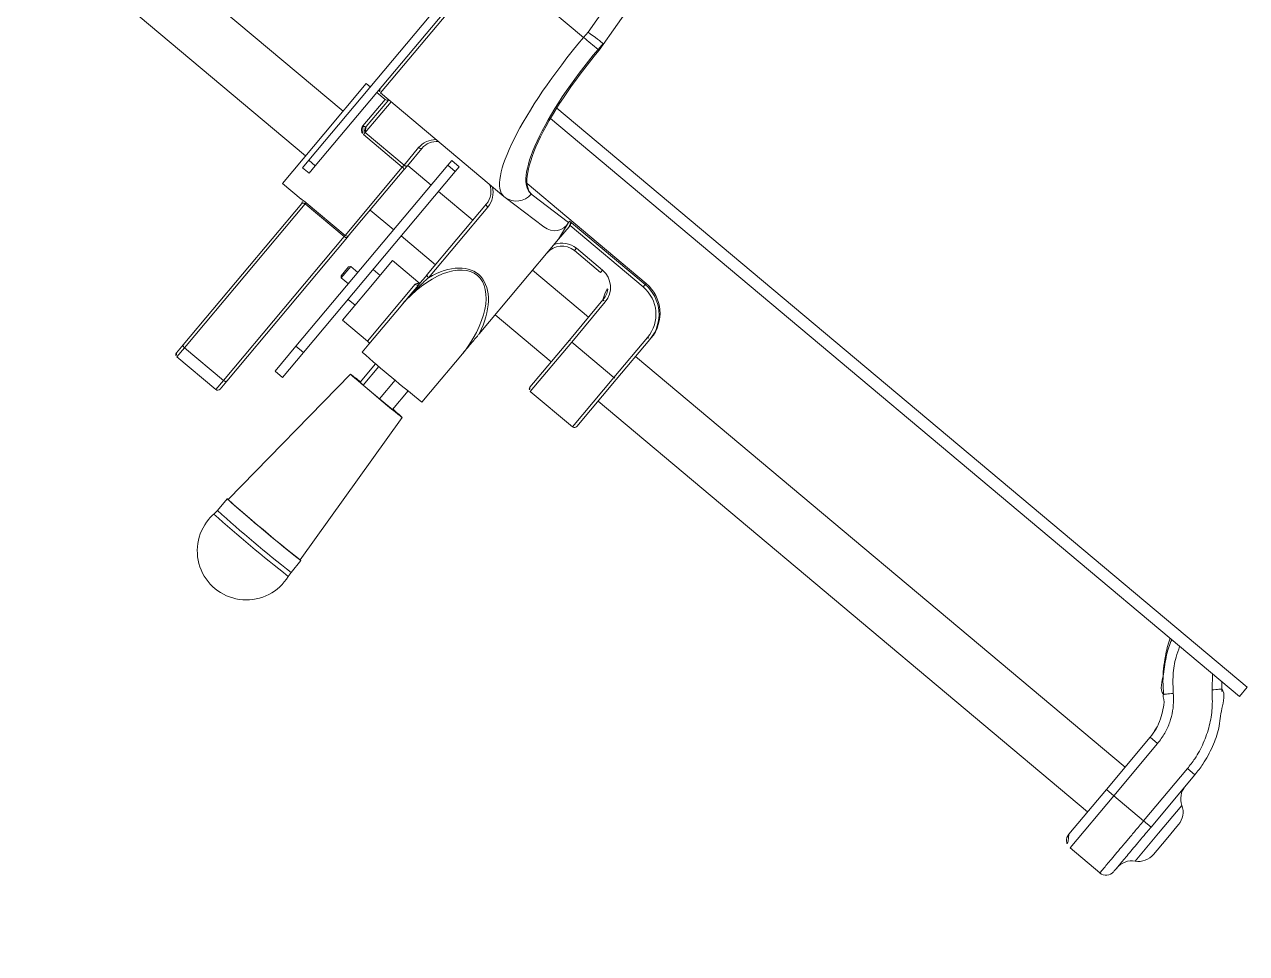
# Model space of a CAD drawing. Header units: metres. Extents: x 822482 to 822767, y 9662202 to 9662512.
# Drawn here: x 822694.6527 to 822695.0513, y 9662401.531 to 9662401.834 of the extents above; entities that cross this region are included whole.
import ezdxf

# ---------------------------------------------------------------- set-up
doc = ezdxf.new("R2010")
doc.units = ezdxf.units.M
doc.layers.add('ARQ_NE_EQUIPAMENTOS', color=7, linetype='Continuous')
doc.layers.add('INOX_MOB', color=252, linetype='Continuous')
doc.layers.add('ARQ_NE_MOBILIÁRIOS', color=251, linetype='Continuous', lineweight=0)

# ---------------------------------------------------------------- blocks, each defined once
blk = doc.blocks.new('20006_ARQ_1400_3PV$0$QSR-005')
at = {"color": 0, "linetype": 'Continuous', "lineweight": 15}
for p, q in [((0.5585223799572215, -0.2705668265235222), (0.5585223799572215, -0.6403040788827943)), ((0.5613020969263841, -0.270571743475708), (0.5613020969263841, -0.6403040788827943)), ((0.6014251419573403, -0.5497300909275926), (0.5840042313637256, -0.3506215428464126)), ((0.6079987196338142, -0.5519329953933603), (0.5902836263009245, -0.3494641519012445)), ((0.6014251419573403, -0.5520128362669625), (0.6014251419573403, -0.5497300909275926)), ((0.6075583991156285, -0.5494031564443058), (0.6075583991156285, -0.5519536596299148)), ((0.5623021752013101, -0.5520128362669625), (0.6014251419573403, -0.5520128362669625)), ((0.5623021752013101, -0.5520128362669625), (0.5623021752013101, -0.6084392487463726)), ((0.6095304247390346, -0.5752702841136379), (0.9034220804446197, -0.5752702841136379)), ((0.9034220804446197, -0.5752702841136379), (0.9034220804446197, -0.5792299369056102)), ((0.9034220804446197, -0.5792299369056102), (0.6101485899278026, -0.5792299369056102)), ((0.8951885397101457, -0.5833184692536924), (0.8919708861996155, -0.5792299369056102)), ((0.8979835141309401, -0.5816866455033072), (0.8974230411811545, -0.5810632811963468)), ((0.6685927351986475, -0.6003481189645501), (0.6179108184454637, -0.6003481189645501)), ((0.636470554764781, -0.6013883560739592), (0.6216093200800766, -0.602085788491908)), ((0.636470554764781, -0.6008573494501337), (0.6685927351986475, -0.6008573494501337)), ((0.636470554764781, -0.6013883560739592), (0.636470554764781, -0.6008573494501337)), ((0.6364881961932299, -0.6013876837179972), (0.636470554764781, -0.6013883560739592)), ((0.6364881961932299, -0.6013876837179972), (0.6374703946420249, -0.6076903745786595)), ((0.6685927351986475, -0.6008573494501337), (0.6685927351986475, -0.6003481189645501)), ((0.6685927351986475, -0.6008573494501337), (0.6685927351986475, -0.6018697554926806)), ((0.6211689995618915, -0.6021064527284625), (0.6216093200800766, -0.602085788491908)), ((0.6212669810090893, -0.602085788491908), (0.6216093200800766, -0.602085788491908)), ((0.6374703946420249, -0.6018697554926806), (0.6374703946420249, -0.6023412651325732)), ((0.6685927351986475, -0.6018697554926806), (0.6374703946420249, -0.6018697554926806)), ((0.6374703946420249, -0.6076903745786595), (0.6374703946420249, -0.6023412651325732)), ((0.8891620847132796, -0.6040505299486474), (0.8894269445377002, -0.6055612262581638)), ((0.5585223799572215, -0.6090996363995567), (0.5568025790811034, -0.6090996363995567)), ((0.5568025790811034, -0.6306149638527805), (0.5568025790811034, -0.6090996363995567)), ((0.5648017748944206, -0.6090996363995567), (0.5613020969263841, -0.6090996363995567)), ((0.5623021752013101, -0.6084392487463726), (0.614864811265791, -0.6084392487463726)), ((0.5648017748944206, -0.6203142172204639), (0.5648017748944206, -0.6090996363995567)), ((0.5658018531693464, -0.6198420482619824), (0.5658018531693464, -0.6084392487463726)), ((0.5668016930465906, -0.6084392487463726), (0.5668016930465906, -0.6215219771258285)), ((0.6148781615359685, -0.6084377401360428), (0.6153335011081039, -0.6084282526533022)), ((0.6153335011081039, -0.6084282526533022), (0.6312148394730007, -0.6076829470008873)), ((0.6374703946420249, -0.6076903745786595), (0.6374703946420249, -0.647967402162241)), ((0.6438198784976573, -0.6062190287864864), (0.6438198784976573, -0.6072062894610544)), ((0.6438198784976573, -0.6062190287864864), (0.6549439911233058, -0.6062190287864864)), ((0.6549439911233058, -0.6072062894610544), (0.6438198784976573, -0.6072062894610544)), ((0.6549439911233058, -0.6062190287864864), (0.6549439911233058, -0.6072062894610544)), ((0.8896565215052216, -0.6303477722010355), (0.8896565215052216, -0.6081247202549462)), ((0.8928312634330381, -0.6081247202549462), (0.8896565215052216, -0.6081247202549462)), ((0.8928312634330381, -0.6081247202549462), (0.8928312634330381, -0.6303477722010355)), ((0.9055302311443024, -0.6303477722010355), (0.9055302311443024, -0.6081247202549462)), ((0.9055302311443024, -0.6081247202549462), (0.908704973072119, -0.6081247202549462)), ((0.908704973072119, -0.6081247202549462), (0.908704973072119, -0.6303477722010355)), ((0.5843000828867729, -0.6135912573216293), (0.5843000828867729, -0.6210111691180853)), ((0.5943042032035769, -0.6124070503622283), (0.5943042032035769, -0.6103570724218552)), ((0.5943042032035769, -0.6103570724218552), (0.5974739387800762, -0.6103570724218552)), ((0.5943042032035769, -0.6894670671565137), (0.5943042032035769, -0.6124070503622283)), ((0.5943042032035769, -0.6124070503622283), (0.5974739387800762, -0.6124070503622283)), ((0.5974739387800762, -0.6124070503622283), (0.5974739387800762, -0.6103570724218552)), ((0.5974739387800762, -0.6894670671565137), (0.5974739387800762, -0.6124070503622283)), ((0.6612934749789378, -0.6306023883750682), (0.6612934749789378, -0.6135552331969392)), ((0.6622933148561819, -0.6135678049496875), (0.6622933148561819, -0.6306149638527805)), ((0.6802918630326683, -0.6306149638527805), (0.6802918630326683, -0.6135678049496875)), ((0.6812917029099125, -0.6130460008488738), (0.6812917029099125, -0.6135552331969392)), ((0.6812917029099125, -0.6135552331969392), (0.6812917029099125, -0.6306023883750682)), ((0.5833002430095285, -0.6215219771258285), (0.5833002430095285, -0.6141020653293723)), ((0.6120726976171774, -0.6440365819867662), (0.6120726976171774, -0.6139786982540323)), ((0.6130725374944216, -0.6144895062617755), (0.6130725374944216, -0.644547393719473)), ((0.5568025790811034, -0.6208486079738806), (0.4371040566669874, -0.6208486079738806)), ((0.5668016930465906, -0.6215219771258285), (0.5833002430095285, -0.6215219771258285)), ((0.5668016930465906, -0.6224064883995641), (0.5668016930465906, -0.6215219771258285)), ((0.5833002430095285, -0.6224064883995641), (0.5833002430095285, -0.6215219771258285)), ((0.5943042032035769, -0.6208486079738806), (0.5843000828867729, -0.6208486079738806)), ((0.5843000828867729, -0.6227801953905203), (0.5843000828867729, -0.6210111691180853)), ((0.6120726976171774, -0.6208486079738806), (0.5974739387800762, -0.6208486079738806)), ((0.6612934749789378, -0.6208486079738806), (0.6374703946420249, -0.6208486079738806)), ((0.8896565215052216, -0.6208486079738806), (0.6812917029099125, -0.6208486079738806)), ((0.911879714999935, -0.6184995526918293), (0.911879714999935, -0.6303477722010355)), ((0.5833002430095285, -0.6224064883995641), (0.5668016930465906, -0.6224064883995641)), ((0.5833002430095285, -0.6514545568020582), (0.5833002430095285, -0.6224064883995641)), ((0.5843000828867729, -0.6227801953905203), (0.5843000828867729, -0.6504613026607724)), ((0.9150544569277509, -0.6239983293200049), (0.9150544569277509, -0.6303477722010355)), ((0.5568025790811034, -0.6515959117274785), (0.5568025790811034, -0.6306149638527805)), ((0.6612934749789378, -0.650595997350959), (0.6612934749789378, -0.6306023883750682)), ((0.6622933148561819, -0.6306149638527805), (0.6802918630326683, -0.6306149638527805)), ((0.6622933148561819, -0.6306149638527805), (0.6622933148561819, -0.6515959117274785)), ((0.6802918630326683, -0.6515959117274785), (0.6802918630326683, -0.6306149638527805)), ((0.6812917029099125, -0.6306023883750682), (0.6812917029099125, -0.650595997350959)), ((0.8896565215052216, -0.6493961045690917), (0.8896565215052216, -0.6303477722010355)), ((0.8928312634330381, -0.6303477722010355), (0.8896565215052216, -0.6303477722010355)), ((0.9055302311443024, -0.6303477722010355), (0.8928312634330381, -0.6303477722010355)), ((0.8928312634330381, -0.6303477722010355), (0.8928312634330381, -0.6525708241471253)), ((0.9055302311443024, -0.6303477722010355), (0.908704973072119, -0.6303477722010355)), ((0.911879714999935, -0.6303477722010355), (0.911879714999935, -0.6421959954352059)), ((0.9150544569277509, -0.6303477722010355), (0.9150544569277509, -0.6366972188070301)), ((0.4371040566669874, -0.6398469438781182), (0.5568025790811034, -0.6398469438781182)), ((0.5585223799572215, -0.6403040788827943), (0.5613020969263841, -0.6403040788827943)), ((0.5585223799572215, -0.6434386284514537), (0.5585223799572215, -0.6403040788827943)), ((0.5613020969263841, -0.6403040788827943), (0.5613020969263841, -0.6434386284514537)), ((0.5843000828867729, -0.6398469438781182), (0.5943042032035769, -0.6398469438781182)), ((0.5974739387800762, -0.6398469438781182), (0.6120726976171774, -0.6398469438781182)), ((0.6374703946420249, -0.6398469438781182), (0.6612934749789378, -0.6398469438781182)), ((0.6812917029099125, -0.6398469438781182), (0.8896565215052216, -0.6398469438781182)), ((0.5613020969263841, -0.6434386284514537), (0.5585223799572215, -0.6434386284514537)), ((0.6120726976171774, -0.6477928056600719), (0.6004736968094907, -0.6477928056600719)), ((0.6004736968094907, -0.6606513806192658), (0.6004736968094907, -0.6477928056600719)), ((0.6110728577399335, -0.6731895788939029), (0.6110728577399335, -0.6490033071387769)), ((0.5568025790811034, -0.6515959117274785), (0.5648017748944206, -0.6515959117274785)), ((0.5658018531693464, -0.712674850526767), (0.5658018531693464, -0.6525953344087798)), ((0.5668016930465906, -0.6514545568020582), (0.5833002430095285, -0.6514545568020582)), ((0.5668016930465906, -0.6519370141104923), (0.5668016930465906, -0.6514545568020582)), ((0.5833002430095285, -0.6519370141104923), (0.5668016930465906, -0.6519370141104923)), ((0.5668016930465906, -0.6519370141104923), (0.5668016930465906, -0.7131856622594739)), ((0.5833002430095285, -0.6519370141104923), (0.5833002430095285, -0.6514545568020582)), ((0.5833002430095285, -0.7131856622594739), (0.5833002430095285, -0.6519370141104923)), ((0.5843000828867729, -0.651426209827713), (0.5843000828867729, -0.6504613026607724)), ((0.5843000828867729, -0.651426209827713), (0.5843000828867729, -0.712674850526767)), ((0.6622933148561819, -0.6515959117274785), (0.6802918630326683, -0.6515959117274785)), ((0.8928312634330381, -0.6525708241471253), (0.9055302311443024, -0.6525708241471253)), ((0.6004736968094907, -0.6541422522660667), (0.5974739387800762, -0.6541422522660667)), ((0.6120726976171774, -0.6573115631966955), (0.6120726976171774, -0.6736062384421748)), ((0.6374703946420249, -0.6573115631966955), (0.6374703946420249, -0.6726064060148582)), ((0.591274645463944, -0.6580919058583994), (0.5907744871276405, -0.658591863046659)), ((0.5907744871276405, -0.6623915272475356), (0.5907744871276405, -0.658591863046659)), ((0.5943042032035769, -0.6580919058583994), (0.591274645463944, -0.6580919058583994)), ((0.591274645463944, -0.6580919058583994), (0.591274645463944, -0.6628914844357956)), ((0.6004736968094907, -0.6731905846341226), (0.6004736968094907, -0.6606513806192658)), ((0.5907744871276405, -0.6623915272475356), (0.591274645463944, -0.6628914844357956)), ((0.591274645463944, -0.6628914844357956), (0.5943042032035769, -0.6628914844357956)), ((0.5974739387800762, -0.6668411380281283), (0.6004736968094907, -0.6668411380281283)), ((0.6004736968094907, -0.6731905846341226), (0.6110728577399335, -0.6731905846341226)), ((0.6374703946420249, -0.6769804745300476), (0.6374703946420249, -0.6726064060148582)), ((0.6120726976171774, -0.6736062384421748), (0.6120726976171774, -0.6769804745300476)), ((0.6178543181948902, -0.6849485817956793), (0.6178543181948902, -0.6771143869778411)), ((0.6192084170272095, -0.685039187814598), (0.6192084170272095, -0.677124019734169)), ((0.6261255257630799, -0.6850697474174268), (0.6261255257630799, -0.6771392473860907)), ((0.6316887740643123, -0.685009701001337), (0.6316887740643123, -0.6771143869778411)), ((0.6137724730880288, -0.6849790072998121), (0.6094548526739206, -0.7419694556568608)), ((0.6192084170272095, -0.685039187814598), (0.6178543181948902, -0.6849485817956793)), ((0.6261255257630799, -0.6850697474174268), (0.6192084170272095, -0.685039187814598)), ((0.6316887740643123, -0.685009701001337), (0.6261255257630799, -0.6850697474174268)), ((0.6400884779829635, -0.7419694556568608), (0.6357706191711735, -0.6849790072998121)), ((0.5943042032035769, -0.6894670671565137), (0.5974739387800762, -0.6894670671565137)), ((0.5943042032035769, -0.7000544348516378), (0.5943042032035769, -0.6894670671565137)), ((0.5974739387800762, -0.7000544348516378), (0.5974739387800762, -0.6894670671565137)), ((0.5943042032035769, -0.7000544348516378), (0.5974739387800762, -0.7000544348516378)), ((0.5658018531693464, -0.7160742375700637), (0.5658018531693464, -0.712674850526767)), ((0.5833002430095285, -0.7131856622594739), (0.5668016930465906, -0.7131856622594739)), ((0.5668016930465906, -0.7131856622594739), (0.5668016930465906, -0.7170741519465835)), ((0.5833002430095285, -0.7170741519465835), (0.5833002430095285, -0.7131856622594739)), ((0.5843000828867729, -0.712674850526767), (0.5843000828867729, -0.7160742375700637)), ((0.5668016930465906, -0.7170741519465835), (0.5833002430095285, -0.7170741519465835)), ((0.6090760387576258, -0.7419696344551222), (0.6090760387576258, -0.7469688040416328)), ((0.6404672918992586, -0.7469688040416328), (0.6404672918992586, -0.7419696344551222)), ((0.6090760387576258, -0.7469686103435166), (0.6089556479283439, -0.7485579480882989)), ((0.6405876827285405, -0.7485579480882989), (0.6404672918992586, -0.7469686103435166))]:
    blk.add_line(p, q, dxfattribs=at)
at = {"color": 0, "linetype": 'Continuous', "lineweight": 15, "flags": 128}
for points in [[(0.8951885397101457, -0.5833184692536924), (0.89562456907006, -0.5828785184381617), (0.89604367219457, -0.5824554743019752), (0.896430114836681, -0.5820655953807801), (0.8967686395447608, -0.5817238634788877), (0.897046611241677, -0.581443410956096), (0.8972530636340691, -0.5812350159950939), (0.8973801295984402, -0.5811066872680026), (0.8974230411811545, -0.5810633556956224)], [(0.8959802584112254, -0.5792299369056102), (0.8974230411811545, -0.5810633137897798), (0.8974230411811545, -0.5810633556956224), (0.8974230411811545, -0.5810633556956224)], [(0.8980173666017478, -0.5816653126357545), (0.8980149826249305, -0.5816628737157215), (0.898012598648113, -0.5816605130199275)], [(0.88625029542843, -0.5923389253484548), (0.8858142660685159, -0.5927788752327448), (0.8853951629440057, -0.5932019193689311), (0.8850087203018951, -0.5935917982901264), (0.8846701955938153, -0.5939335320545003), (0.884392223896899, -0.5942139827148105), (0.8841857715045066, -0.5944223776758126), (0.8840587055401358, -0.5945507082653858), (0.8840157939574215, -0.594594038906525)], [(0.8877688886611542, -0.5998569918029244), (0.8877936820200557, -0.5999090407217844), (0.8878196673673661, -0.5999634047056319)], [(0.5833002430095285, -0.6141020653293723), (0.5834952523131972, -0.6140922500498192), (0.5836828712887315, -0.6140631804325012), (0.5838557096079976, -0.6140159776915155), (0.5840073305335881, -0.6139524521592576), (0.5841315357257783, -0.6138750474119656), (0.5842240340262957, -0.6137867359707336), (0.5842810110722331, -0.613690911277563), (0.5843000828867729, -0.6135912573216293)], [(0.6120726976171774, -0.6139786982540323), (0.6120920078293991, -0.6140783522099662), (0.6121487464776544, -0.614174176903137), (0.6122412447781723, -0.6142624883443688), (0.6123656883680436, -0.6143398930916608), (0.6125170708959525, -0.6144034186239187), (0.6126899092152186, -0.6144506213649046), (0.6128775281907534, -0.6144796909822223), (0.6130725374944216, -0.6144895062617755)], [(0.5658018531693464, -0.6198420482619824), (0.5657825429571249, -0.6199341628912309), (0.5657255659111876, -0.6200227388048911), (0.5656333060083517, -0.6201043713860703), (0.56550886241848, -0.6201759204903043), (0.5653574798905711, -0.6202346408192894), (0.565184641571305, -0.6202782750449767), (0.5649970225957709, -0.6203051432087021), (0.5648017748944206, -0.6203142172204639)], [(0.5843000828867729, -0.6210111691180853), (0.5842810110722331, -0.6211108230740192), (0.5842240340262957, -0.6212066477671898), (0.5841315357257783, -0.6212949592084216), (0.5840073305335881, -0.6213723639557136), (0.5838557096079976, -0.6214358894879715), (0.5836828712887315, -0.6214830922289574), (0.5834952523131972, -0.6215121618462753), (0.5833002430095285, -0.6215219771258285)], [(0.5833002430095285, -0.6224064883995641), (0.5834952523131972, -0.6224136701297267), (0.5836828712887315, -0.6224349359479313), (0.5838557096079976, -0.6224694700871103), (0.5840073305335881, -0.6225159464601595), (0.5841315357257783, -0.6225725770844657), (0.5842240340262957, -0.6226371865811828), (0.5842810110722331, -0.6227072903994713), (0.5843000828867729, -0.6227801953905203)], [(0.6120726976171774, -0.6440365819867662), (0.6120920078293991, -0.644136239667664), (0.6121487464776544, -0.6442320606358709), (0.6122412447781723, -0.6443203720771027), (0.6123656883680436, -0.6443977768243947), (0.6125170708959525, -0.6444613023566526), (0.6126899092152186, -0.6445085050976382), (0.6128775281907534, -0.6445375747149562), (0.6130725374944216, -0.644547393719473)], [(0.5833002430095285, -0.6519370141104923), (0.5834952523131972, -0.6519272025559031), (0.5836828712887315, -0.6518981329385851), (0.5838557096079976, -0.6518509301975992), (0.5840073305335881, -0.6517874046653416), (0.5841315357257783, -0.6517099999180496), (0.5842240340262957, -0.6516216884768173), (0.5842810110722331, -0.6515258600586831), (0.5843000828867729, -0.651426209827713)], [(0.6137905913118419, -0.6849870755713539), (0.6140797676997999, -0.6850116007328635), (0.6147127135448366, -0.6850350903544431), (0.6156686882486394, -0.6850567770935543), (0.616917415305627, -0.6850759681069349), (0.6184183671099018, -0.6850920450505977), (0.6201238641251153, -0.6851044938795414), (0.6219783596914202, -0.685112912297678), (0.6239229695814249, -0.6851170395575434), (0.625894756807149, -0.6851167266605862), (0.6278303075852477, -0.685111995956589), (0.6296676385184669, -0.6851029889941753), (0.6313476269817336, -0.6850900112203753), (0.6328161567012912, -0.6850734649312766), (0.6340262633338353, -0.6850538865216633), (0.6349388496595606, -0.6850319017854496), (0.6355245927636112, -0.6850082259156811), (0.6357648976268119, -0.6849836113550409), (0.6356516587279822, -0.6849588626957046), (0.6351889288277123, -0.6849347547301379), (0.6343912501845891, -0.684912077150662), (0.633284369748241, -0.6848915600501766), (0.6319040471709297, -0.6848738515723793), (0.6316887740643123, -0.6848716091441853)], [(0.5658018531693464, -0.712674850526767), (0.5658209249838863, -0.7127745007577369), (0.5658779020298236, -0.7128703217259438), (0.5659704003303413, -0.712958633167176), (0.566094605522531, -0.7130360528143229), (0.5662462264481217, -0.7130995708966532), (0.5664190647673878, -0.7131467736376389), (0.5666066837429221, -0.7131758432549569), (0.5668016930465906, -0.7131856622594739)], [(0.5833002430095285, -0.7131856622594739), (0.5834952523131972, -0.7131758432549569), (0.5836828712887315, -0.7131467736376389), (0.5838557096079976, -0.7130995708966532), (0.5840073305335881, -0.7130360528143229), (0.5841315357257783, -0.712958633167176), (0.5842240340262957, -0.7128703217259438), (0.5842810110722331, -0.7127745007577369), (0.5843000828867729, -0.712674850526767)], [(0.6091017857072544, -0.7419809583450052), (0.6094109875004793, -0.7420102067605843), (0.6100634819554195, -0.7420385313851469), (0.611044250018124, -0.7420653362244881), (0.6123318358972359, -0.7420899954846938), (0.613897393473264, -0.7421119578711246), (0.61570563988931, -0.7421307465884173), (0.6177165243348405, -0.7421459444406286), (0.6198849896480053, -0.742157193831236), (0.62216264109941, -0.7421642563625578), (0.6244984615851611, -0.7421669681361878), (0.6268404804106372, -0.7421652844525602), (0.6291362500858545, -0.742159220211531), (0.6313345151092377, -0.7421489244116505), (0.6333864039560281, -0.7421346205507456), (0.6352454290782864, -0.742116636425629), (0.6368708244724329, -0.742095359432533), (0.638225876895479, -0.7420712812666767), (0.6392803098418435, -0.7420449234229886), (0.6400105219410323, -0.7420168967955283), (0.6404005405483696, -0.7419878122783554), (0.6404413065519482, -0.7419583105652393), (0.6401321047587228, -0.7419290770495149), (0.640085140415419, -0.7419263503760302)], [(0.6094579518437836, -0.7419263503760302), (0.6091427901085148, -0.741951471531744), (0.6091017857072544, -0.7419809583450052)]]:
    blk.add_lwpolyline(points, dxfattribs=at)
at = {"color": 0, "linetype": 'Continuous', "lineweight": 15}
for centre, radius, start, end in [((0.6024758637728372, -0.3430481815880571), 0.2089672962963531, 269.7119062158758, 271.3936943659639), ((0.6685931352638389, -0.613046686622839), 0.01269856766459096, 0.003094203611863102, 90.00180508917202), ((0.6685932360425765, -0.6135558163209811), 0.01269846688072489, 0.002631069314698191, 90.00225981951915), ((0.6149422940899204, -0.6022128772863984), 0.006227614890245634, 273.5642245964719, 0.9791830332500338), ((0.6685930790568305, -0.6135685394865251), 0.01169878399889789, 0.003597456002367755, 90.00168407439875), ((0.5623020936912649, -0.6074393350902145), 0.0009999123501396754, 180, 270.000000000001), ((0.5648018745666151, -0.608099724246079), 0.0009999123501394167, 270.000000000001, 340.1503599149436), ((0.6438199056254094, -0.6135687921279782), 0.007349763341542041, 90.00021147697285, 149.7581165934502), ((0.6438198021105493, -0.6135556969460547), 0.006349407485460068, 89.99931069806033, 179.9958152210021), ((0.6549441845121361, -0.6135681591365223), 0.007349130352580791, 0.002761334991624485, 90.00150771087914), ((0.6549440675104145, -0.613555696946054), 0.006349407485459054, 0.004184778991551751, 90.00068930194729), ((0.662043384348933, -0.5936796929365789), 0.01988968236811258, 267.8392400891396, 270.7199883765366), ((0.6805417057844897, -0.5936727136889235), 0.01989665996278692, 269.2805168571882, 272.1602546771389), ((0.9150543759406226, -0.6130007720042088), 0.006349443423385536, 180, 240.0000000000013), ((0.9087049325172373, -0.6239983306132966), 0.006349443423385271, 0, 60.00000000000241), ((0.6620433346574367, -0.6107366899709104), 0.01987984563879716, 267.8383137359083, 270.7204878795068), ((0.6805417555044367, -0.6107297150526061), 0.01988681890329074, 269.2800175406842, 272.1611808439041), ((0.9087049325172373, -0.6366972174600676), 0.006349443423385271, 299.9999999999985, 0), ((0.9150543759406226, -0.6476947760691552), 0.006349443423385536, 119.9999999999993, 180), ((0.6111183132702968, -0.6480486949145938), 0.0009556938337146738, 267.2738204277487, 357.000295961027), ((0.892831323958773, -0.6493961043068386), 0.003174721711692844, 180, 270.000000000001), ((0.9055300922014565, -0.6493959403454168), 0.003174880874173943, 270.200412074598, 359.9973052139599), ((0.564801734764201, -0.6525955608120095), 0.00100011843077181, 0.01297041353952598, 89.99770098006331), ((0.5648018745666151, -0.6525958238272844), 0.0009999123501393912, 0, 90), ((0.5833036485531119, -0.6504581232154891), 0.00099643940617104, 269.8041791071992, 359.817179947006), ((0.6622933287052112, -0.6505959991270049), 0.0009999123501396754, 180, 270.000000000001), ((0.6802917510077214, -0.6505959991270049), 0.0009999123501395332, 270.000000000001, 0), ((0.6247715461296012, -0.287736133093295), 0.3894514322660435, 268.1314244678417, 271.8685755321599), ((0.6172966814351265, -0.7368132946483839), 0.05194467876282337, 89.38490626353492, 93.87021377602788), ((0.5668016992668946, -0.7160742410886769), 0.0009999123501393912, 179.9999999999675, 270.000000000001), ((0.5833002530441954, -0.7160742410886767), 0.0009999123501393912, 270.000000000001, 3.244165775092787e-11), ((0.624771665328442, -0.2935321291131723), 0.4486988306063928, 268.0437674708127, 271.9562325291889), ((0.6247716177662287, -0.7509681372716097), 0.01599859760223054, 171.3346816434945, 180), ((0.6247716177662287, -0.7509681372716097), 0.01599859760223075, 180, 8.665318356506129), ((0.624771665328442, -0.2788639661054726), 0.4699599995314945, 268.0714056708409, 271.9285943291607), ((0.624771665328442, -0.2802731088647015), 0.4669593598954979, 268.073788302203, 271.9262116977986)]:
    blk.add_arc(centre, radius, start, end, dxfattribs=at)
for centre, major_axis, ratio, start_param, end_param in [((0.6014252493385105, -0.5496502478037204), (0.006349442469930298, 0.0002772444819606469), 0.01255076158863914, 4.711840959190232, 6.020837898173411), ((0.6079986768736033, -0.6247789278570399), (-0.000437297751867577, 0.07537591713778288), 0.02181290886373574, 6.02323435992411, 6.285033747722547), ((0.6150358752399764, -0.5512942566298844), (0.0001814403909172931, 0.05714497447307596), 0.2381559638687346, 1.584127511313622, 3.142719540713234), ((0.6211689666251862, -0.5513149213280333), (0.0001843852902814633, 0.05079552336434005), 0.2679247302616506, 1.58434389852172, 3.155140225316672), ((0.6216093027750692, -0.5512942566298844), (0.0001843852902811792, 0.05079552336434034), 0.2679247302616491, 1.584343898521712, 3.155140225316652), ((0.6299148147618997, -0.6013875286327997), (0.005698175810458473, -0.004007450736690015), 0.8537452484020344, 5.450005056259461, 6.972226262500212), ((0.6364705922628594, -0.6018571819645062), (-0.0007114763490582597, 0.0007114763490591125), 0.9875033896405372, 3.920703307870034, 5.491499634665055), ((0.636470592262859, -0.6023881902303534), (0.0007158783804721196, 0.000731639983920706), 0.9541570617776516, 5.510360174145559, 7.063479830509405), ((0.5906496088177197, -0.6141020643559985), (0.007349355773524794, -3.410306192584294e-15), 0.9926609366788309, 2.25295188765215, 3.141592653590275), ((0.5906496088177197, -0.6135912586659886), (0.006349443423385404, -3.126114009868936e-15), 0.991517629777828, 2.183053196878655, 3.141592653590349), ((0.6057232874960711, -0.613978698819927), (0.006349443423385404, -3.126114009868936e-15), 0.9915176297778057, 0, 1.07564035637092), ((0.6057232874960711, -0.6144895045099368), (0.007349355773525077, -3.410306192584294e-15), 0.9926609366787924, 0, 0.9778947093600697), ((0.6247716177662278, -0.6568007548017933), (-2.841921827153578e-16, 0.023552882137332), 0.5816188064388849, 5.096832449830302, 7.306839096138904), ((0.6247716177662278, -0.657311560491803), (-2.841921827153579e-16, 0.02356545572198372), 0.5388772021465421, 4.712388980384691, 7.853981633974476)]:
    blk.add_ellipse(centre, major_axis=major_axis, ratio=ratio, start_param=start_param, end_param=end_param, dxfattribs=at)
for points, knots in [([(0.8739332408033228, -0.5792299369056102), (0.8739552664514206, -0.5792985754386402), (0.8745710719993528, -0.5812176104316156), (0.8761728997152635, -0.5842242602560233), (0.8786002941003482, -0.5882111828584), (0.8811036191641112, -0.5915408495536063), (0.8830330371766241, -0.593563731679998), (0.8840157939574215, -0.5945940947809818)], [0, 0, 0, 0, 0.01168546909914631, 0.3267089653675038, 0.5470598545430687, 0.7692931255142049, 1, 1, 1, 1]), ([(0.8840157939574215, -0.594594038906525), (0.8840157144909869, -0.5945940246284789), (0.881886427425311, -0.5942114472665323), (0.8799585952801289, -0.5892175102025956), (0.8764247770484671, -0.5846539039215868), (0.8751672022291038, -0.580899622484202), (0.8746079062426649, -0.5792299369056102)], [0, 0, 0, 0, 1.332439616704012e-05, 0.3570245036334181, 0.7140419727245896, 1, 1, 1, 1]), ([(0.8779798030532854, -0.5792299369056102), (0.8784050477763653, -0.5803947986556384), (0.8795019371796663, -0.5833994791150754), (0.8822225811374772, -0.5879045396923197), (0.8848950010279241, -0.5908467892098654), (0.88625029542843, -0.5923389253484548)], [0, 0, 0, 0, 0.2378329331540275, 0.6134736305327335, 1, 1, 1, 1]), ([(0.8974230411811545, -0.5810633556956224), (0.8974231206475959, -0.5810633696632301), (0.899500446061254, -0.5814284956979936), (0.9014378179535102, -0.5863552428885506), (0.9050810750748087, -0.5911906614907858), (0.907314603340793, -0.5974121434808359), (0.9085338879751016, -0.6030225001771858), (0.908655877847998, -0.6066605679553327), (0.908704973072119, -0.6081247202549462)], [0, 0, 0, 0, 8.051645053750547e-06, 0.210477360901135, 0.4270563766939559, 0.63753717337343, 0.8541256475985627, 0.9999999999999999, 0.9999999999999999, 0.9999999999999999, 0.9999999999999999]), ([(0.9055302311443024, -0.6081247202549462), (0.9054843145876578, -0.6067842496840545), (0.9053721488296546, -0.6035097250103876), (0.9042925056820629, -0.5983223231961265), (0.9021820940027422, -0.5928404050213896), (0.89918697204615, -0.5876928475285608), (0.896533993647895, -0.5847904272563651), (0.8951885397101457, -0.5833184692536924)], [0, 0, 0, 0, 0.1458790505379625, 0.3563558654181535, 0.5729409398825303, 0.7834176507187081, 1, 1, 1, 1]), ([(0.88625029542843, -0.5923389253484548), (0.8867069588432074, -0.5928165047719405), (0.8880144005195675, -0.5941838296371065), (0.8898395342273987, -0.5967852896055568), (0.8914989054660541, -0.600236879082948), (0.8926146287313498, -0.6040650921731623), (0.8927582579079824, -0.6067566325140139), (0.8928312634330381, -0.6081247202549462)], [0, 0, 0, 0, 0.1129967979784465, 0.3235133759164358, 0.5401396232510463, 0.7662567659039508, 1, 1, 1, 1]), ([(0.8896565215052216, -0.6081247202549462), (0.8896565215052327, -0.6081247003884727), (0.8896565221383582, -0.6069918303667352), (0.8894399664932621, -0.6046870445898853), (0.8885813691550236, -0.6014137762376028), (0.8869902900188228, -0.5984786180431634), (0.885906301481607, -0.5960545515019933), (0.8840157885019485, -0.5951601359537568), (0.8840157939572842, -0.594594053185608), (0.8840157939574215, -0.594594038906525)], [0, 0, 0, 0, 3.965385686264393e-06, 0.2261229997457208, 0.4598727073135667, 0.6703895045068683, 0.8870092441545739, 0.9999971498790381, 1, 1, 1, 1]), ([(0.5648017748944206, -0.6203142172204639), (0.5648020026450719, -0.6203326979003481), (0.5648052443963097, -0.6205957477164559), (0.5649099023314869, -0.6210772299936898), (0.5652562952817782, -0.6216611126736231), (0.5657058509443594, -0.6220766182476014), (0.566225641196148, -0.6223515890318585), (0.5666088688154364, -0.6223881117059376), (0.5668016930465906, -0.6224064883995641)], [0, 0, 0, 0, 0.01867285280053292, 0.2657851619149515, 0.4794921741004685, 0.6600936409998852, 0.8289732288598414, 1, 1, 1, 1]), ([(0.5658018531693464, -0.6198420482619824), (0.5658169409623209, -0.62005134368265), (0.5658437980757697, -0.6204239012108459), (0.566022993701253, -0.6208993510273753), (0.5662397964618059, -0.621239266865983), (0.5664488952135368, -0.6214175586958555), (0.5666370899197458, -0.6215050247918201), (0.5667360062907977, -0.6215152121035263), (0.5668016930465906, -0.6215219771258285)], [0, 0, 0, 0, 0.2970160922155464, 0.5287052186669681, 0.7098423961755439, 0.8613300795862898, 0.9079143613833272, 1, 1, 1, 1]), ([(0.9055302311443024, -0.6524994389412972), (0.9055302311443031, -0.6524986974496967), (0.9055302311443022, -0.6524968873119936), (0.9055302311443022, -0.6517671966915572), (0.9055302311443018, -0.6504398867068131), (0.9055302311443033, -0.6485028935669603), (0.9055302311443022, -0.6460768090966107), (0.9055302311443031, -0.6431783689248605), (0.9055302311443022, -0.639943865497208), (0.9055302311443033, -0.6364065190579635), (0.9055302311443022, -0.633173462059214), (0.9055302311443018, -0.6311274658390471), (0.9055302311443024, -0.6303477722010355)], [0, 0, 0, 0, 0.07347549574649044, 0.1793692133661748, 0.2883336614392722, 0.3942273003996789, 0.5031917033983915, 0.6090853050593112, 0.7180499327953459, 0.8239434722469182, 0.9329079138727547, 1, 1, 1, 1]), ([(0.908704973072119, -0.6303477722010355), (0.908704973072119, -0.6310161239494969), (0.9087049730721192, -0.6327545994938999), (0.9087049730721183, -0.6355247992336246), (0.9087049730721196, -0.6385462410848641), (0.908704973072119, -0.6413303579984513), (0.9087049730721196, -0.6438094411697057), (0.9087049730721183, -0.6458970824408419), (0.9087049730721176, -0.6475578526596999), (0.908704973072119, -0.6486997371717769), (0.9087049730721174, -0.6493325768641065), (0.9087049730721192, -0.6493352061318074), (0.908704973072119, -0.649336274200901)], [0, 0, 0, 0, 0.06709385205746934, 0.1745204097247796, 0.281946974176549, 0.3893735439593779, 0.4968000100981054, 0.6042262997937042, 0.7116528806977415, 0.8190795706462944, 0.9265059549172409, 1, 1, 1, 1]), ([(0.6120726976171774, -0.6573115631966955), (0.6120726963811322, -0.6572975671931158), (0.6120726350232376, -0.6566027987875671), (0.61211361055606, -0.653468606716977), (0.6123766934190963, -0.6491505788669618), (0.6129011531820433, -0.645681144439247), (0.6130725374944216, -0.644547393719473)], [0, 0, 0, 0, 0.003238377676362192, 0.1607546384193682, 0.725749238792895, 1, 1, 1, 1]), ([(0.6120726976171774, -0.6573115631966955), (0.6120726976171774, -0.6572971425013827), (0.6120726976171654, -0.6565771348259732), (0.6120726976171972, -0.6533170576151615), (0.6120726976171743, -0.6487876654658582), (0.6120726976171763, -0.6452176464614388), (0.6120726976171774, -0.6440365819867662)], [0, 0, 0, 0, 0.003189097333059337, 0.1592277284585379, 0.7218484663588483, 1, 1, 1, 1]), ([(0.6110728577399335, -0.6490033071387769), (0.6111324746492398, -0.6487779579940005), (0.6112573459302678, -0.6483059503586817), (0.6117867485450365, -0.6481314510811469), (0.6120634001075896, -0.6480402624537247)], [0, 0, 0, 0, 0.4774269056563822, 1, 1, 1, 1]), ([(0.6374703946420249, -0.647967402162241), (0.6374703946420254, -0.6482696861558663), (0.6374703946420254, -0.649782068175395), (0.6374703946420351, -0.6528876551493559), (0.6374703946419974, -0.6557339895629326), (0.6374703946420247, -0.6572973238534292), (0.6374703946420249, -0.6573115631966955)], [0, 0, 0, 0, 0.1013278231514742, 0.5069616024794709, 0.9955092503066258, 1, 1, 1, 1]), ([(0.5668016930465906, -0.6514545568020582), (0.5667453678945203, -0.6514547609684918), (0.5664660235319735, -0.6514557735310871), (0.5659762925296209, -0.6514741709096306), (0.5653867645215681, -0.6515198958249584), (0.5649090856276068, -0.6515759420571425), (0.5648385402025732, -0.6515887614524398), (0.5648017748944202, -0.6515954423820429)], [0, 0, 0, 0, 0.05026656994578293, 0.2492968491505861, 0.4444854817507864, 0.7104891998696521, 1, 1, 1, 1]), ([(0.5658018531693464, -0.6525953344087798), (0.5658198909585311, -0.6525148058809795), (0.5658537487257335, -0.652363650097999), (0.5660790889975421, -0.6521510862384763), (0.5663410780069439, -0.6520149449613106), (0.566557951496984, -0.6519572205536484), (0.5667005149836938, -0.6519390745748925), (0.5667734558965577, -0.6519375891525592), (0.5668016930465906, -0.6519370141104923)], [0, 0, 0, 0, 0.3234271772111691, 0.6070878177434649, 0.7932383105895557, 0.8972967709729278, 0.960241154478786, 1, 1, 1, 1]), ([(0.6120726976171774, -0.6732541846656561), (0.6120205408857861, -0.6732457754634698), (0.6118850809806714, -0.6732239353346916), (0.6113603761808056, -0.6732025203935257), (0.6110748437743204, -0.6731896682873455), (0.6110728577399335, -0.6731895788939029)], [0, 0, 0, 0, 0.3833830821891741, 0.9957110913709766, 1, 1, 1, 1])]:
    blk.add_open_spline(points, degree=3, knots=knots, dxfattribs=at)
blk = doc.blocks.new('pia')
for p, q in [((198164.9531699756, 321092.9110287522), (198191.953163721, 321092.8926508762)), ((198164.9518086513, 321090.9110292155), (198191.9518023968, 321090.8926513395)), ((198160.9504482538, 321088.9137523274), (198160.9303687226, 321049.4137591608)), ((198162.9504477905, 321088.9123910031), (198162.9303682593, 321049.4123978369)), ((198193.9448251472, 321075.6412923899), (198193.9504406093, 321088.8912904787)), ((198195.9448246839, 321075.6399310656), (198195.9504401461, 321088.8899291545)), ((198203.3552777873, 321075.63488705), (198186.3552817253, 321075.6464583053)), ((198204.8545967777, 321074.6338662886), (198204.8516329326, 321070.2795112212)), ((198203.3539164631, 321073.6348875133), (198186.3539204011, 321073.6464587686)), ((198193.9303610781, 321049.3912973124), (198193.9434638231, 321073.6412928532)), ((198195.9409074161, 321069.8848478176), (198195.9434633598, 321073.6399315289)), ((198201.8539168106, 321073.6359085065), (198201.8524961901, 321071.5487933498)), ((198201.3902449923, 321071.636223647), (198197.6302244404, 321071.638782951)), ((198203.3520446424, 321070.8848881504), (198202.6521874734, 321070.8853645167)), ((198195.9303606148, 321049.3899359882), (198195.9398933448, 321068.3950173252)), ((198203.3496623251, 321067.3848889612), (198202.6498051561, 321067.3853653275)), ((198201.3868416819, 321066.6362248054), (198197.62682113, 321066.6387841095)), ((198164.9290064719, 321047.4110369759), (198191.9290002172, 321047.3926590997)), ((198164.9276451477, 321045.4110374391), (198191.9276388931, 321045.3926595633))]:
    blk.add_line(p, q)
for points in [[(198197.6302244404, 321071.638782951, 0.133256151078858), (198196.9880502906, 321071.4650107978, 0.1067562697216193), (198196.3797263267, 321070.9074009012, 0.0828275296409976), (198196.0034847551, 321070.130273579, 0.0713517487531064), (198195.8607562417, 321069.1399867821, 0.0713517487531284), (198196.0021365219, 321068.1495066032, 0.0828275296409654), (198196.3773198228, 321067.3718678143, 0.1067562697216041), (198196.9848841355, 321066.8134303084, 0.1332561510788969), (198197.62682113, 321066.6387841095, 0.133256151078858), (198198.2689952798, 321066.8125562623, 0.1067562697216193), (198198.8773192437, 321067.3701661593, 0.0828275296410104), (198199.2535608153, 321068.1472934814, 0.0713517487531411), (198199.3962893286, 321069.1375802781, 0.0713517487531222), (198199.2549090485, 321070.1280604572, 0.0828275296409982), (198198.8797257475, 321070.9056992461, 0.1067562697216379), (198198.272161435, 321071.4641367519, 0.1332561510788669)], [(198196.8780124624, 321068.3892942004, 0.1332561510789247), (198197.0706647073, 321068.4414258464, 0.1067562697216326), (198197.2531618965, 321068.6087088154, 0.0828275296409895), (198197.366034368, 321068.8418470122, 0.0713517487531432), (198197.408852922, 321069.1389330512, 0.0713517487531746), (198197.3664388379, 321069.4360771049, 0.0828275296409173), (198197.2538838476, 321069.6693687415, 0.1067562697215655), (198197.0716145539, 321069.8368999933, 0.1332561510788154), (198196.8790334555, 321069.889293853, 0.1332561510789247), (198196.6863812105, 321069.8371622071, 0.1067562697216326), (198196.5038840214, 321069.6698792381, 0.082827529640952), (198196.3910115499, 321069.4367410415, 0.0713517487531327), (198196.3481929959, 321069.1396550023, 0.0713517487530383), (198196.3906070799, 321068.8425109486, 0.082827529640984), (198196.5031620702, 321068.609219312, 0.106756269721622), (198196.685431364, 321068.4416880602, 0.1332561510787654)]]:
    blk.add_lwpolyline(points, format="xyb", close=True)
blk.add_lwpolyline([(198201.3868416819, 321066.6362248054, 0.133256151078858), (198202.0290158317, 321066.8099969586, 0.1067562697216193), (198202.6373397956, 321067.3676068552, 0.0828275296410104), (198203.0135813672, 321068.1447341773, 0.0713517487531411), (198203.1563098806, 321069.1350209745, 0.0713517487531222), (198203.0149296005, 321070.1255011532, 0.0828275296409982), (198202.6397462994, 321070.903139942, 0.1067562697216379), (198202.0321819869, 321071.461577448, 0.1332561510788669), (198201.3902449923, 321071.636223647, 0.133256151078858)], format="xyb")
blk.add_circle((198178.4404044343, 321069.1518441578), 2.999999999999528)
for centre, radius, start, end in [((198164.9504473272, 321088.9110296788), 3.999999999999373, 89.96100093250575, 179.9610009341744), ((198191.9504410727, 321088.8926518028), 3.999999999999373, 359.9610009341744, 89.96100093250575), ((198164.9504473272, 321088.9110296788), 1.999999999999686, 89.98897738695509, 179.9610009341744), ((198191.9504410727, 321088.8926518028), 1.999999999999686, 359.9610009341744, 89.96100093250575), ((198203.3545971252, 321074.6348872818), 1.499999999999764, 221.7713158287988, 138.1506860368914), ((198186.3546010632, 321074.646458537), 1.249999999999803, 53.09110328632868, 306.8308985806841), ((198186.3546010632, 321074.646458537), 0.9999999999998432, 89.96111880999199, 269.961118809992), ((198203.3545971252, 321074.6348872818), 0.9999999999998432, 269.9612146761225, 89.96121467612245), ((198203.3508534837, 321069.1348885557), 3.499999999999451, 225.545692336334, 64.58406740977803), ((198203.3508534837, 321069.1348885557), 3.499999999999451, 115.3379344582509, 134.3763095289292), ((198203.3508534837, 321069.1348885557), 1.749999999999725, 30.96372006610194, 89.96100093250575), ((198205.851632701, 321070.2788305589), 0.9999999999998432, 179.9610009341744, 204.5809782609023), ((198203.3508534837, 321069.1348885557), 1.749999999999725, 269.9610009325057, 24.58097826090226), ((198164.930367796, 321049.4110365126), 3.999999999999373, 179.9610009341744, 269.9610009325057), ((198164.930367796, 321049.4110365126), 1.999999999999686, 179.9610009341744, 269.9610009325057), ((198191.9303615414, 321049.3926586365), 3.999999999999373, 269.9610009325057, 359.9610009341744), ((198191.9303615414, 321049.3926586365), 1.999999999999686, 269.9610009325057, 359.9610009341744)]:
    blk.add_arc(centre, radius, start, end)
blk = doc.blocks.new('*U382')
at = {"layer": 'INOX_MOB', "xscale": 0.01, "yscale": 0.01, "zscale": 0.01, "rotation": 90.02912588186452}
blk.add_blockref('pia', (3211.997354460118, -1980.531627434963), dxfattribs=at)
blk = doc.blocks.new('A$C8f1b9c42')
at = {"layer": 'ARQ_NE_EQUIPAMENTOS', "transparency": 33554687, "rotation": 180.0000000035784}
blk.add_blockref('20006_ARQ_1400_3PV$0$QSR-005', (306.775063325651, -244.0988979833201), dxfattribs=at)
at = {"layer": 'ARQ_NE_MOBILIÁRIOS', "transparency": 33554687, "xscale": -1, "rotation": 359.999999969528}
blk.add_blockref('*U382', (305.6986312381923, -243.1309268884361), dxfattribs=at)

msp = doc.modelspace()

# ---------------------------------------------------------------- block references
at = {"ltscale": 10, "rotation": 140.0090103764572}
msp.add_blockref('A$C8f1b9c42', (822772.889044792, 9662018.469655523), dxfattribs=at)

doc.saveas('drawing.dxf')
